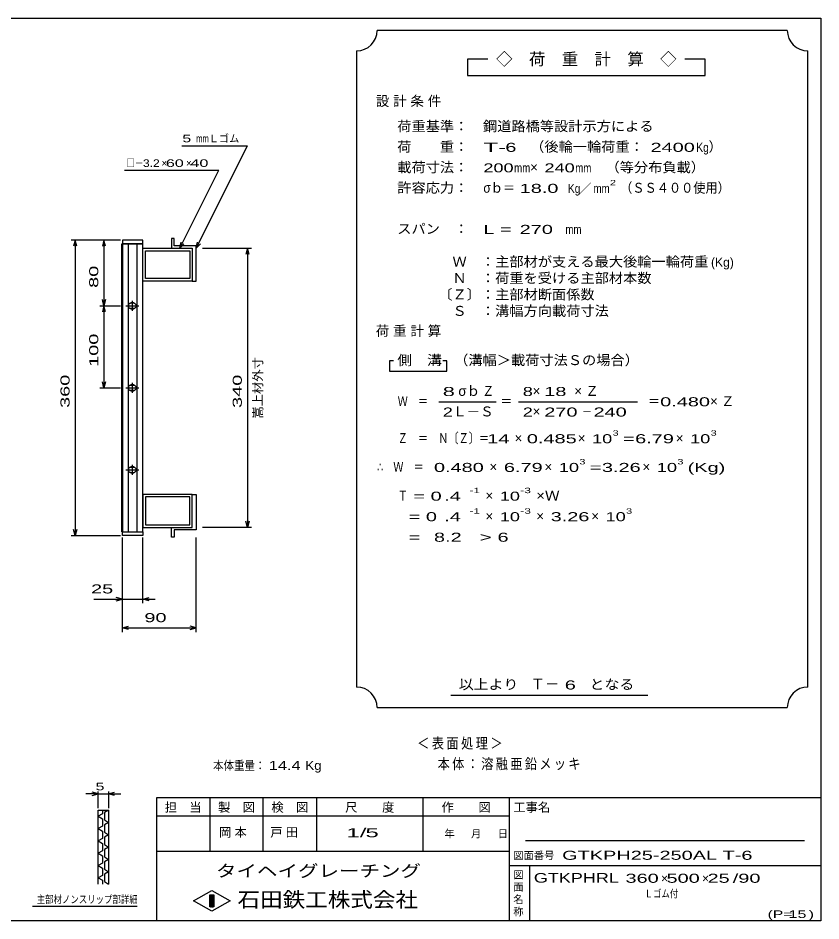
# Model space of a CAD drawing. Units: millimetres, scale not verified. Extents: x -910 to 866, y -641 to 527.
# Drawn here: x -113 to 866, y -573 to 527 of the extents above; entities that cross this region are included whole.
import ezdxf
from ezdxf.enums import TextEntityAlignment as Align

# ---------------------------------------------------------------- set-up
doc = ezdxf.new("R2010")
doc.units = ezdxf.units.MM
doc.header["$LTSCALE"] = 5
for name, color, linetype, lineweight in [('0_2', 150, 'Continuous', 25), ('16', 3, 'Continuous', 25), ('22', 4, 'Continuous', 25), ('24', 2, 'Continuous', 25), ('32', 4, 'Continuous', 25)]:
    doc.layers.add(name, color=color, linetype=linetype, lineweight=lineweight)
doc.styles.add('ベクトル', font='')
doc.styles.get('ベクトル').set_extended_font_data('ベクトル')

msp = doc.modelspace()

# ---------------------------------------------------------------- linework, layer by layer
at = {"layer": '0_2'}
for p, q in [((-864.5, 526.75), (865.5, 526.75)), ((865.5, 526.75), (865.5, -573.25)), ((865.5, -423.25), (55.5, -423.25)), ((55.5, -423.25), (55.5, -573.25)), ((120.5, -423.25), (120.5, -488.25)), ((185.5, -488.25), (185.5, -423.25)), ((250.5, -423.25), (250.5, -488.25)), ((380.5, -488.25), (380.5, -423.25)), ((485.5, -423.25), (485.5, -573.25)), ((485.5, -445.75), (55.5, -445.75)), ((845.5, -475.75), (505.5, -475.75)), ((55.5, -488.25), (485.5, -488.25)), ((485.5, -505.75), (865.5, -505.75)), ((510.5, -573.25), (510.5, -505.75)), ((100.5, -548.75), (123, -536.25)), ((123, -536.25), (145.5, -548.75)), ((123, -561.25), (100.5, -548.75)), ((120.5, -541.25), (125.5, -541.25)), ((120.5, -556.25), (120.5, -541.25)), ((120.5, -541.25), (121.5, -541.25)), ((121.5, -541.25), (121.5, -556.25)), ((122.5, -556.25), (122.5, -541.25)), ((122.5, -541.25), (123.5, -541.25)), ((145.5, -548.75), (123, -561.25)), ((123.5, -541.25), (123.5, -556.25)), ((124.5, -556.25), (124.5, -541.25)), ((124.5, -541.25), (125.5, -541.25)), ((125.5, -541.25), (125.5, -556.25)), ((125.5, -541.25), (125.5, -556.25)), ((125.5, -556.25), (120.5, -556.25)), ((121.5, -556.25), (122.5, -556.25)), ((123.5, -556.25), (124.5, -556.25)), ((865.5, -573.25), (-864.5, -573.25))]:
    msp.add_line(p, q, dxfattribs=at)
at = {"layer": '16'}
for p, q in [((39, 256.25), (14, 256.25)), ((14, 256.25), (14, 251.75)), ((39, 251.75), (39, 256.25)), ((77, 258.25), (74, 258.25)), ((74, 258.25), (74, 246.25)), ((77, 249.25), (77, 258.25)), ((13.3, -99.25), (13.3, 251.75)), ((13.3, 251.75), (14, 251.75)), ((14, 251.75), (39, 251.75)), ((14, 251.75), (14, -99.25)), ((39, 251.75), (14, 251.75)), ((21, 251.75), (21, -99.25)), ((32, -99.25), (32, 251.75)), ((39, -99.25), (39, 251.75)), ((39, 246.25), (99, 246.25)), ((39, 206.25), (39, 246.25)), ((42, 243.25), (96, 243.25)), ((42, 209.25), (42, 243.25)), ((74, 246.25), (99, 246.25)), ((104, 249.25), (77, 249.25)), ((96, 243.25), (96, 209.25)), ((99, 246.25), (99, 206.25)), ((99, 246.25), (99, 206.25)), ((104, 206.25), (104, 249.25)), ((96, 209.25), (42, 209.25)), ((99, 206.25), (39, 206.25)), ((99, 206.25), (104, 206.25)), ((18, 176.25), (34, 176.25)), ((28, 179.25), (24, 179.25)), ((26, 182.25), (26, 170.25)), ((24, 173.25), (28, 173.25)), ((28, 79.25), (24, 79.25)), ((26, 82.25), (26, 70.25)), ((18, 76.25), (34, 76.25)), ((24, 73.25), (28, 73.25)), ((28, -20.75), (24, -20.75)), ((26, -17.75), (26, -29.75)), ((18, -23.75), (34, -23.75)), ((24, -26.75), (28, -26.75)), ((99, -53.75), (39, -53.75)), ((39, -53.75), (39, -93.75)), ((99, -93.75), (99, -53.75)), ((99, -53.75), (104, -53.75)), ((99, -93.75), (99, -53.75)), ((104, -53.75), (104, -96.75)), ((96, -56.75), (42, -56.75)), ((42, -56.75), (42, -90.75)), ((96, -90.75), (96, -56.75)), ((39, -93.75), (99, -93.75)), ((42, -90.75), (96, -90.75)), ((74, -105.75), (74, -93.75)), ((74, -93.75), (99, -93.75)), ((104, -96.75), (77, -96.75)), ((77, -96.75), (77, -105.75)), ((14, -99.25), (13.3, -99.25)), ((14, -99.25), (39, -99.25)), ((14, -103.75), (14, -99.25)), ((14, -99.25), (39, -99.25)), ((39, -103.75), (14, -103.75)), ((39, -99.25), (39, -103.75)), ((77, -105.75), (74, -105.75))]:
    msp.add_line(p, q, dxfattribs=at)
for centre, radius, start, end in [((24, 176.25), 3, 90, 270), ((26, 176.25), 4, 46.6, 133.4), ((28, 176.25), 3, 270, 90), ((26, 176.25), 4, 226.6, 313.4), ((24, 76.25), 3, 90, 270), ((26, 76.25), 4, 46.6, 133.4), ((28, 76.25), 3, 270, 90), ((26, 76.25), 4, 226.6, 313.4), ((24, -23.75), 3, 90, 270), ((26, -23.75), 4, 46.6, 133.4), ((28, -23.75), 3, 270, 90), ((26, -23.75), 4, 226.6, 313.4)]:
    msp.add_arc(centre, radius, start, end, dxfattribs=at)
at = {"layer": '22'}
for p, q in [((86.5, 371.25), (166.5, 371.25)), ((104, 246.25), (166.5, 371.25)), ((16.5, 341.25), (131.5, 341.25)), ((84, 246.25), (131.5, 341.25)), ((11.5, 256.25), (-48.5, 256.25)), ((-43.5, 256.25), (-45.5, 248.75)), ((-41.5, 248.75), (-43.5, 256.25)), ((-43.5, 256.25), (-43.5, -103.75)), ((11.5, 256.25), (-13.5, 256.25)), ((-8.5, 256.25), (-10.5, 248.75)), ((-6.5, 248.75), (-8.5, 256.25)), ((-8.5, 256.25), (-8.5, 176.25)), ((84, 246.25), (85.5, 253.55)), ((104, 246.25), (105.5, 253.55)), ((84, 246.25), (89, 251.75)), ((104, 246.25), (109, 251.75)), ((111.5, 246.25), (171.5, 246.25)), ((166.5, 246.25), (164.5, 238.75)), ((168.5, 238.75), (166.5, 246.25)), ((166.5, 246.25), (166.5, -93.75)), ((-13.5, 176.25), (11.5, 176.25)), ((-8.5, 176.25), (-10.5, 183.75)), ((-8.5, 176.25), (-10.5, 168.75)), ((-6.5, 183.75), (-8.5, 176.25)), ((-6.5, 168.75), (-8.5, 176.25)), ((-8.5, 176.25), (-8.5, 76.25)), ((-8.5, 76.25), (-10.5, 83.75)), ((-6.5, 83.75), (-8.5, 76.25)), ((-13.5, 76.25), (11.5, 76.25)), ((166.5, -93.75), (164.5, -86.25)), ((168.5, -86.25), (166.5, -93.75)), ((-43.5, -103.75), (-45.5, -96.25)), ((-41.5, -96.25), (-43.5, -103.75)), ((171.5, -93.75), (111.5, -93.75)), ((-48.5, -103.75), (11.5, -103.75)), ((14, -186.25), (14, -106.25)), ((14, -221.25), (14, -106.25)), ((39, -186.25), (39, -106.25)), ((104, -221.25), (104, -106.25)), ((-21, -181.25), (14, -181.25)), ((14, -181.25), (6.5, -179.25)), ((6.5, -183.25), (14, -181.25)), ((14, -181.25), (39, -181.25)), ((39, -181.25), (46.5, -179.25)), ((46.5, -183.25), (39, -181.25)), ((39, -181.25), (54, -181.25)), ((14, -216.25), (21.5, -214.25)), ((21.5, -218.25), (14, -216.25)), ((14, -216.25), (104, -216.25)), ((104, -216.25), (96.5, -214.25)), ((96.5, -218.25), (104, -216.25))]:
    msp.add_line(p, q, dxfattribs=at)
at = {"layer": '24', "color": 4}
for p, q in [((824.5, 511.75), (324.5, 511.75)), ((299.5, 486.75), (299.5, -288.25)), ((849.5, -288.25), (849.5, 486.75)), ((459.5, 476.75), (434.5, 476.75)), ((434.5, 476.75), (434.5, 456.75)), ((724.5, 476.75), (699.5, 476.75)), ((724.5, 456.75), (724.5, 476.75)), ((434.5, 456.75), (724.5, 456.75)), ((344.5, 109.25), (339.5, 109.25)), ((339.5, 109.25), (339.5, 96.75)), ((409.5, 109.25), (404.5, 109.25)), ((409.5, 96.75), (409.5, 109.25)), ((339.5, 96.75), (409.5, 96.75)), ((399.5, 59.25), (469.5, 59.25)), ((497, 59.25), (642, 59.25)), ((414.5, -298.25), (654.5, -298.25)), ((324.5, -313.25), (824.5, -313.25))]:
    msp.add_line(p, q, dxfattribs=at)
for centre, start, end in [((299.5, 511.75), 270, 0), ((849.5, 511.75), 180, 270), ((299.5, -313.25), 0, 90), ((849.5, -313.25), 90, 180)]:
    msp.add_arc(centre, 25, start, end, dxfattribs=at)
at = {"layer": '32'}
for p, q in [((-15.5, -418.25), (-23, -416.25)), ((-15.5, -435.75), (-15.5, -415.75)), ((-3, -415.75), (-3, -435.75)), ((-3, -418.25), (4.5, -416.25)), ((-15.5, -418.25), (-30.5, -418.25)), ((-23, -420.25), (-15.5, -418.25)), ((-15.5, -418.25), (-3, -418.25)), ((4.5, -420.25), (-3, -418.25)), ((-3, -418.25), (12, -418.25)), ((-15.5, -438.25), (-3, -438.25)), ((-15.5, -528.25), (-15.5, -438.25)), ((-10.5, -438.25), (-10.5, -442.75)), ((-3, -438.25), (-8, -441.25)), ((-3, -438.25), (-3, -528.25)), ((-10.5, -442.75), (-15.5, -445.75)), ((-15.5, -445.75), (-10.5, -448.75)), ((-10.5, -448.75), (-10.5, -457.75)), ((-8, -441.25), (-8, -450.25)), ((-8, -450.25), (-3, -453.25)), ((-10.5, -457.75), (-15.5, -460.75)), ((-15.5, -460.75), (-10.5, -463.75)), ((-3, -453.25), (-8, -456.25)), ((-8, -456.25), (-8, -465.25)), ((-10.5, -472.75), (-15.5, -475.75)), ((-10.5, -463.75), (-10.5, -472.75)), ((-8, -465.25), (-3, -468.25)), ((-3, -468.25), (-8, -471.25)), ((-8, -471.25), (-8, -480.25)), ((-15.5, -475.75), (-10.5, -478.75)), ((-10.5, -478.75), (-10.5, -487.75)), ((-8, -480.25), (-3, -483.25)), ((-3, -483.25), (-8, -486.25)), ((-10.5, -487.75), (-15.5, -490.75)), ((-15.5, -490.75), (-10.5, -493.75)), ((-10.5, -493.75), (-10.5, -502.75)), ((-8, -486.25), (-8, -495.25)), ((-10.5, -502.75), (-15.5, -505.75)), ((-15.5, -505.75), (-10.5, -508.75)), ((-8, -495.25), (-3, -498.25)), ((-3, -498.25), (-8, -501.25)), ((-8, -501.25), (-8, -510.25)), ((-10.5, -508.75), (-10.5, -517.75)), ((-8, -510.25), (-3, -513.25)), ((-3, -513.25), (-8, -516.25)), ((-8, -516.25), (-8, -525.25)), ((-10.5, -517.75), (-15.5, -520.75)), ((-15.5, -520.75), (-10.5, -523.75)), ((-10.5, -523.75), (-10.5, -528.25)), ((-8, -525.25), (-3, -528.25)), ((32, -555.75), (-95.5, -555.75))]:
    msp.add_line(p, q, dxfattribs=at)

# ---------------------------------------------------------------- texts
at = {"layer": '0_2', "style": 'ベクトル'}
for s, height, p in [('担\u3000当', 11, (65.5, -434.75)), ('製\u3000図', 11, (130.5, -434.75)), ('検\u3000図', 11, (195.5, -434.75)), ('尺\u3000\u3000度', 11, (285.5, -434.75)), ('作\u3000\u3000図', 11, (403, -434.75)), ('工事名', 11, (490.5, -434.75)), ('年', 9.16, (406.5, -467)), ('月', 9.16, (439, -467)), ('日', 9.16, (471.5, -467)), ('図面番号', 9.164, (490.5, -493.5)), ('図', 9.16, (490.5, -517)), ('面', 9.16, (490.5, -532)), ('名', 9.16, (490.5, -547)), ('称', 9.16, (490.5, -562))]:
    msp.add_text(s, height=height, dxfattribs=at).set_placement(p, align=Align.MIDDLE_LEFT)
at = {"layer": '0_2', "color": 222, "style": 'ベクトル'}
for s, height, width, p in [('タイヘイグレーチング', 14.66, 1.25, (128, -512.25)), ('石田鉄工株式会社', 18.33, 1.1, (154.25, -547.25))]:
    msp.add_text(s, height=height, dxfattribs=dict(at, width=width)).set_placement(p, align=Align.MIDDLE_LEFT)
at = {"layer": '22', "color": 2, "style": 'ベクトル'}
for s, height, p in [('Ｌゴム', 9.164, (119, 380)), ('×', 9.16, (61.5, 350)), ('×', 9.16, (91.5, 350)), ('×', 11, (670.5, -521.25)), ('×', 11, (720.5, -521.25))]:
    msp.add_text(s, height=height, dxfattribs=at).set_placement(p, align=Align.MIDDLE_LEFT)
for s, height, width, p in [(' 5 ', 9.164, 1.6, (81.5, 380)), ('mm', 9.164, 0.75, (104, 380)), ('□－', 9.164, 0.8, (19, 350)), ('3.2', 9.164, 1.2, (39, 350)), (' 60 ', 9.164, 1.6, (61.5, 350)), (' 40 ', 9.164, 1.6, (91.5, 350)), (' 25 ', 11, 1.65, (-31, -168.75)), (' 90 ', 11, 1.65, (34, -203.75)), ('本体重量：', 11, 0.85, (124.5, -383.75)), (' 14.4', 11, 1.35, (187, -383.75)), ('Kg', 11, 1.1, (237, -383.75)), ('1/', 11, 2, (287, -465.75)), (' 5 ', 11, 2, (302, -465.75)), ('GTKPH25-250AL T-6               ', 11, 1.65, (550, -493.25)), ('GTKPHRL', 11.73, 1.4, (515.5, -520.75)), (' 360 ', 11, 1.65, (620.5, -521.25)), (' 500 ', 11, 1.65, (670.5, -521.25)), (' 25 ', 11, 1.65, (720.5, -521.25)), ('/', 11, 1.65, (758, -521.25)), (' 90 ', 11, 1.65, (758, -521.25)), ('Ｌゴム付', 9.164, 0.8, (650.5, -540)), ('(P=', 9.164, 1.55, (800.5, -565)), (' 15 ', 9.164, 1.6, (820.5, -565)), (')', 9.16, 1.6, (850.5, -565))]:
    msp.add_text(s, height=height, dxfattribs=dict(at, width=width)).set_placement(p, align=Align.MIDDLE_LEFT)
at = {"layer": '22', "color": 2, "style": 'ベクトル', "width": 1.65}
for s, p in [(' 80 ', (-21, 191.25)), (' 100 ', (-21, 95)), (' 360 ', (-56, 45)), (' 340', (154, 45))]:
    msp.add_text(s, height=11, rotation=90, dxfattribs=at).set_placement(p, align=Align.MIDDLE_LEFT)
at = {"layer": '22', "color": 2, "style": 'ベクトル'}
msp.add_text('嵩上材外寸', height=11, rotation=90, dxfattribs=at).set_placement((179, 38.75), align=Align.MIDDLE_LEFT)
at = {"layer": '22', "color": 2, "attachment_point": 4, "style": 'ベクトル'}
for s, insert, char_height in [('\\T1.2;\\W0.85;＜表面処理＞', (373.25, -357.5), 12.83), ('\\T1.19;\\W0.85;本体：溶融亜鉛メッキ', (398.25, -382.5), 12.83), ('\\T1.25;岡本\u3000', (131.75, -465.75), 11), ('\\T1.25;戸田\u3000', (194.25, -465.75), 11)]:
    msp.add_mtext(s, dxfattribs=dict(at, insert=insert, char_height=char_height))
at = {"layer": '24', "style": 'ベクトル'}
for s, height, p in [('◇\u3000荷\u3000重\u3000計\u3000算\u3000◇', 14.66, (469.5, 476.75)), ('）', 12.1, (728.5, 370)), ('×', 12.1, (511, 345)), ('／', 11, (570.75, 319.25)), ('(Kg)', 11, (731.5, 229.25)), ('σｂ', 12.1, (423.5, 72.5)), ('×', 12.1, (514, 72.5)), ('Ｌ－Ｓ', 12.1, (417, 47.5)), ('×', 12.1, (514, 47.5)), ('×', 12.1, (492, 15)), ('×', 12.1, (569, 15)), ('×', 12.1, (688.5, 15)), ('×', 12.1, (461.5, -20)), ('×', 12.1, (528.5, -20)), ('×', 12.1, (648, -20)), ('×', 12.1, (456.5, -55)), ('×', 12.1, (456.5, -80)), ('×', 12.1, (518.5, -80)), ('×', 12.1, (585.5, -80)), ('Ｔ－', 12.83, (511.5, -284.5))]:
    msp.add_text(s, height=height, dxfattribs=at).set_placement(p, align=Align.MIDDLE_LEFT)
for s, height, width, p in [('荷重基準：\u3000', 12.1, 1.05, (349, 395)), ('鋼道路橋等設計示方による', 12.1, 1.05, (453.5, 395)), ('荷\u3000\u3000重：\u3000', 12.1, 1.05, (349, 370)), ('T-', 11, 2, (454, 369.25)), (' 6 ', 11, 1.65, (474, 369.25)), ('（後輪一輪荷重：', 12.1, 1.05, (511, 370)), (' 2400', 11, 1.65, (651, 369.25)), ('Kg', 11, 0.85, (713.5, 369.25)), ('載荷寸法：\u3000', 12.1, 1.05, (349, 345)), ('\u3000（等分布負載）', 12.1, 1.05, (585.5, 345)), ('200', 11, 1.5, (454, 344.25)), ('mm', 11, 0.8, (491.5, 344.25)), ('240', 11, 1.5, (528.5, 344.25)), ('mm', 11, 0.8, (566, 344.25)), ('許容応力：\u3000', 12.1, 1.05, (349, 320)), ('σｂ＝', 12.1, 0.9, (454, 320)), (' 18.0', 11, 1.65, (491.5, 319.25)), ('Kg', 11, 0.85, (557, 319.25)), ('mm', 11, 0.8, (588.25, 319.25)), ('2', 6.6, 1.5, (608.25, 326.25)), ('（ＳＳ４００使用）', 12.1, 0.9, (620.75, 320)), ('スパン\u3000：\u3000', 12.1, 1.05, (349, 270)), ('L =', 11, 1.65, (454, 269.25)), (' 270 ', 11, 1.65, (491.5, 269.25)), ('mm', 11, 0.8, (554, 269.25)), ('\u3000Ｗ\u3000：主部材が支える最大後輪一輪荷重', 12.1, 1.05, (399, 230)), ('\u3000Ｎ\u3000：荷重を受ける主部材本数', 12.1, 1.05, (399, 210)), ('〔Ｚ〕：主部材断面係数', 12.1, 1.05, (399, 190)), ('\u3000Ｓ\u3000：溝幅方向載荷寸法', 12.1, 1.05, (399, 170)), ('側\u3000溝', 12.1, 1.1, (349, 110)), ('\u3000（溝幅＞載荷寸法Ｓの場合）', 12.1, 1.05, (401, 110)), ('8', 11, 1.8, (404.5, 71.75)), ('Ｚ', 12.1, 0.9, (452.5, 72.5)), ('8', 11, 1.5, (502, 71.75)), (' 18 ', 11, 1.65, (521.5, 71.75)), ('Ｗ\u3000＝', 12.1, 0.75, (349.5, 60)), ('＝', 12.1, 0.9, (474.5, 60)), ('＝', 12.1, 0.9, (654.5, 60)), ('0.480', 11, 1.65, (669.5, 59.25)), ('2', 11, 1.5, (404.5, 46.75)), ('2', 11, 1.5, (502, 46.75)), (' 270 ', 11, 1.65, (521.5, 46.75)), ('－', 12.1, 0.75, (574, 47.5)), (' 240 ', 11, 1.65, (581.5, 46.75)), ('Ｚ\u3000＝\u3000Ｎ〔Ｚ〕＝', 12.1, 0.75, (349.5, 15)), ('3', 6.6, 1.5, (611.5, 21.25)), ('3', 6.6, 1.5, (731, 21.25)), (' 14 ', 11, 1.65, (452, 14.25)), ('0.485', 11, 1.65, (507, 14.25)), ('10', 11, 1.5, (586.5, 14.25)), ('=', 11, 1.7, (624, 14.25)), ('6.79', 11, 1.65, (639, 14.25)), ('10', 11, 1.5, (706, 14.25)), ('3', 6.6, 1.5, (571, -13.75)), ('3', 6.6, 1.5, (690.5, -13.75)), ('∴\u3000Ｗ\u3000＝', 12.1, 0.75, (324.5, -20)), (' 0.480', 11, 1.65, (387, -20.75)), ('6.79', 11, 1.65, (479, -20.75)), ('10', 11, 1.5, (546, -20.75)), ('=', 11, 1.7, (583.5, -20.75)), ('3.26', 11, 1.65, (598.5, -20.75)), ('10', 11, 1.5, (665.5, -20.75)), ('(Kg)', 11, 1.65, (703, -20.75)), ('Ｔ', 12.1, 0.75, (349.5, -55)), (' = 0', 11, 1.65, (362, -55.75)), (' .4 ', 11, 1.65, (399.5, -55.75)), ('-1', 6.598, 1.65, (437, -48.75)), ('10', 11, 1.5, (474, -55.75)), ('-3', 6.598, 1.65, (499, -48.75)), ('×Ｗ', 12.1, 1.1, (518.5, -55)), ('  = 0', 11, 1.65, (349.5, -80.75)), (' .4 ', 11, 1.65, (399.5, -80.75)), ('-1', 6.598, 1.65, (437, -73.75)), ('10', 11, 1.5, (474, -80.75)), ('-3', 6.598, 1.65, (499, -73.75)), ('3.26', 11, 1.65, (536, -80.75)), ('10', 11, 1.5, (603, -80.75)), ('3', 6.6, 1.5, (628, -73.75)), ('  =', 11, 1.65, (349.5, -105.75)), (' 8.2', 11, 1.65, (387, -105.75)), ('>', 11, 1.7, (449.5, -105.75)), (' 6 ', 11, 1.65, (464.5, -105.75)), ('以上より\u3000', 12.1, 1.1, (424, -285)), (' 6 ', 11, 1.65, (546.5, -285.75)), ('となる', 12.1, 1.1, (583.5, -285))]:
    msp.add_text(s, height=height, dxfattribs=dict(at, width=width)).set_placement(p, align=Align.MIDDLE_LEFT)
at = {"layer": '24', "char_height": 12.1, "attachment_point": 4, "style": 'ベクトル'}
for s, insert in [('\\T1.28;設計条件', (322.75, 425)), ('\\T1.28;荷重計算', (322.75, 145)), ('\\T1.42;×Ｚ', (564.75, 72.5)), ('\\T1.42;×Ｚ', (730.25, 60))]:
    msp.add_mtext(s, dxfattribs=dict(at, insert=insert))
at = {"layer": '32', "color": 2, "style": 'ベクトル'}
for s, width, p in [(' 5 ', 1.6, (-24.25, -409.5)), ('主部材ノンスリップ部詳細', 0.8, (-90.5, -547))]:
    msp.add_text(s, height=9.164, dxfattribs=dict(at, width=width)).set_placement(p, align=Align.MIDDLE_LEFT)

doc.saveas('drawing.dxf')
